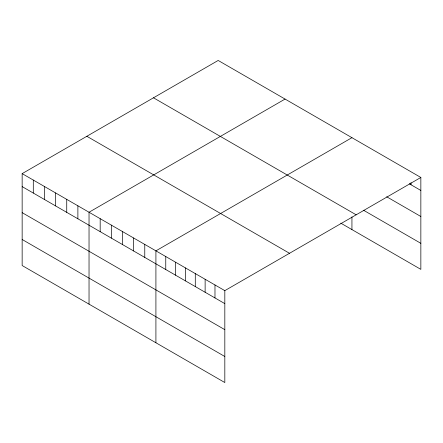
<?xml version="1.0" encoding="UTF-8"?>
<svg xmlns="http://www.w3.org/2000/svg" width="443" height="443" viewBox="0 0 443 443"><rect width="100%" height="100%" fill="white"/><g stroke="black" fill="none" stroke-linecap="round" stroke-linejoin="round"><path stroke-width="0.66" d="M420.85 177.466L224.822 290.641L224.822 382.547L22.15 265.534L22.15 173.628L218.177 60.453L420.85 177.466L420.85 269.372L340.794 223.15M285.059 99.066L89.032 212.241L89.032 304.147M351.941 137.679L155.914 250.854L155.914 342.76M409.271 183.762L420.85 190.451M386.684 196.77L420.85 216.494M363.52 210.231L420.85 243.329M153.488 97.803L356.161 214.811M86.839 136.283L289.512 253.291M22.15 173.628L224.822 290.641M22.15 186.614L224.822 303.627M22.15 212.657L224.822 329.67M22.15 239.491L224.822 356.504M411.004 182.715L411.004 184.764M351.941 216.898L351.941 229.585M214.977 284.96L214.977 297.94M205.131 279.273L205.131 292.258M195.291 273.591L195.291 286.577M185.445 267.91L185.445 280.89M175.6 262.223L175.6 275.208M165.76 256.541L165.76 269.527M144.767 244.42L144.767 257.405M133.62 237.985L133.62 250.971M122.473 231.551L122.473 244.536M111.326 225.116L111.326 238.096M100.179 218.681L100.179 231.661M77.885 205.807L77.885 218.792M66.738 199.372L66.738 212.358M55.591 192.938L55.591 205.917M44.444 186.503L44.444 199.483M33.297 180.063L33.297 193.048"/></g></svg>
